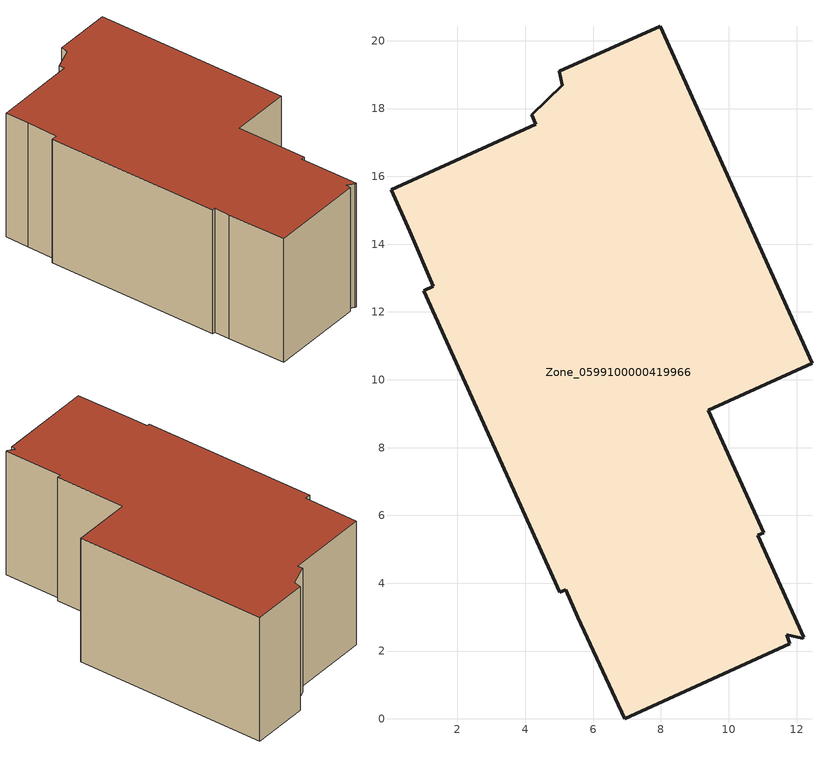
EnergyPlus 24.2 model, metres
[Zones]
Zone_0599100000419966
 floor ground (C_G): 11.03,5.5 10.85,5.41 12.21,2.41 12.17,2.38 11.71,2.48 11.79,2.21 6.93,0 5.55,3 5.19,3.81 5.02,3.73 1,12.63 1.28,12.76 0.59,14.38 0.06,15.6 4.31,17.53 4.18,17.82 5.09,18.69 5.01,19.09 7.99,20.43 12.46,10.49 9.39,9.11 z0
 wall outside (C_F): 12.46,10.49 7.99,20.43 5.01,19.09 5.09,18.69 4.18,17.82 4.31,17.53 0.06,15.6 0.59,14.38 1.28,12.76 1,12.63 5.02,3.73 5.19,3.81 5.55,3 6.93,0 11.79,2.21 11.71,2.48 12.17,2.38 12.21,2.41 10.85,5.41 11.03,5.5 9.39,9.11 12.46,10.49 z0:7.39
 roof outside (C_R): 10.85,5.41 11.03,5.5 9.39,9.11 12.46,10.49 7.99,20.43 5.01,19.09 5.09,18.69 4.18,17.82 4.31,17.53 0.06,15.6 0.59,14.38 1.28,12.76 1,12.63 5.02,3.73 5.19,3.81 5.55,3 6.93,0 11.79,2.21 11.71,2.48 12.17,2.38 12.21,2.41 z7.39
[BUILDING]
Pand.0599100000419966: North Axis=0; Terrain=City; Loads Convergence Tolerance Value=0.04; Temperature Convergence Tolerance Value=0.4; Solar Distribution=FullExterior; Maximum Number of Warmup Days=25; Minimum Number of Warmup Days=1
[Site:Location]
Rotterdam.The.Hague.AP_ZH_NLD Design_Conditions: Latitude=51.96; Longitude=4.45; Time Zone=1; Elevation=-4.5
[SITE:GROUNDTEMPERATURE:BUILDINGSURFACE]
18, 18, 18, 18, 18, 18, 18, 18, 18, 18, 18, 18
[MATERIAL] Thermal Absorptance=0.9; Solar Absorptance=0.7; Visible Absorptance=0.7
Name | Roughness | Thickness | Conductivity | Density | Specific Heat
G.D.1992-2005 | MediumSmooth | 0.15 | 0.06 | 540 | 1210
F.D.1992-2005 | Rough | 0.3 | 0.12 | 1920 | 840
R.D.1992-2005 | MediumRough | 0.2 | 0.08 | 1500 | 1000
[CONSTRUCTION]
C_G: G.D.1992-2005
C_F: F.D.1992-2005
C_R: R.D.1992-2005
[ZONE]
Zone_0599100000419966: Type=1; Multiplier=1; Ceiling Height=Autocalculate; Volume=Autocalculate; Floor Area=autocalculate; Part of Total Floor Area=Yes
[ZONEINFILTRATION:DESIGNFLOWRATE]
Infil_Zone_0599100000419966: Zone or ZoneList or Space or SpaceList=Zone_0599100000419966; Schedule=AlwaysOn; Design Flow Rate Calculation Method=Flow/Area; Flow Rate per Floor Area=0.0021; Constant Term Coefficient=1; Temperature Term Coefficient=0; Velocity Term Coefficient=0; Velocity Squared Term Coefficient=0
[HVACTEMPLATE:ZONE:IDEALLOADSAIRSYSTEM]
Zone_0599100000419966: Maximum Heating Supply Air Temperature=50; Minimum Cooling Supply Air Temperature=13; Maximum Heating Supply Air Humidity Ratio=0.0156; Minimum Cooling Supply Air Humidity Ratio=0.0077; Heating Limit=NoLimit; Cooling Limit=NoLimit; Dehumidification Control Type=ConstantSensibleHeatRatio; Cooling Sensible Heat Ratio=0.7; Dehumidification Setpoint=60; Humidification Control Type=None; Humidification Setpoint=30; Outdoor Air Method=None; Outdoor Air Flow Rate per Person=0.00944; Outdoor Air Flow Rate per Zone Floor Area=0; Outdoor Air Flow Rate per Zone=0; Demand Controlled Ventilation Type=None; Outdoor Air Economizer Type=NoEconomizer; Heat Recovery Type=None; Sensible Heat Recovery Effectiveness=0.7; Latent Heat Recovery Effectiveness=0.65
[ZONECONTROL:THERMOSTAT]
ThermostatControl_Zone_0599100000419966: Zone or ZoneList=Zone_0599100000419966; Control Type Schedule=DualSetpointControlType; Control 1=Thermostat_Zone_0599100000419966; Temperature Difference Between Cutout And Setpoint=0
[THERMOSTATSETPOINT:DUALSETPOINT]
Thermostat_Zone_0599100000419966: Heating Setpoint Temperature Schedule=HeatingSetpoint_Zone_0599100000419966; Cooling Setpoint Temperature Schedule=CoolingSetpoint_Zone_0599100000419966
[SCHEDULE:COMPACT]
HeatingSetpoint_Zone_0599100000419966: Through: 12/31, For: AllDays, Until: 24:00, 21
CoolingSetpoint_Zone_0599100000419966: Through: 12/31, For: AllDays, Until: 24:00, 24
DualSetpointControlType: Through: 12/31, For: AllDays, Until: 24:00, 4
AlwaysOn: Through: 12/31, For: AllDays, Until: 24:00, 1
